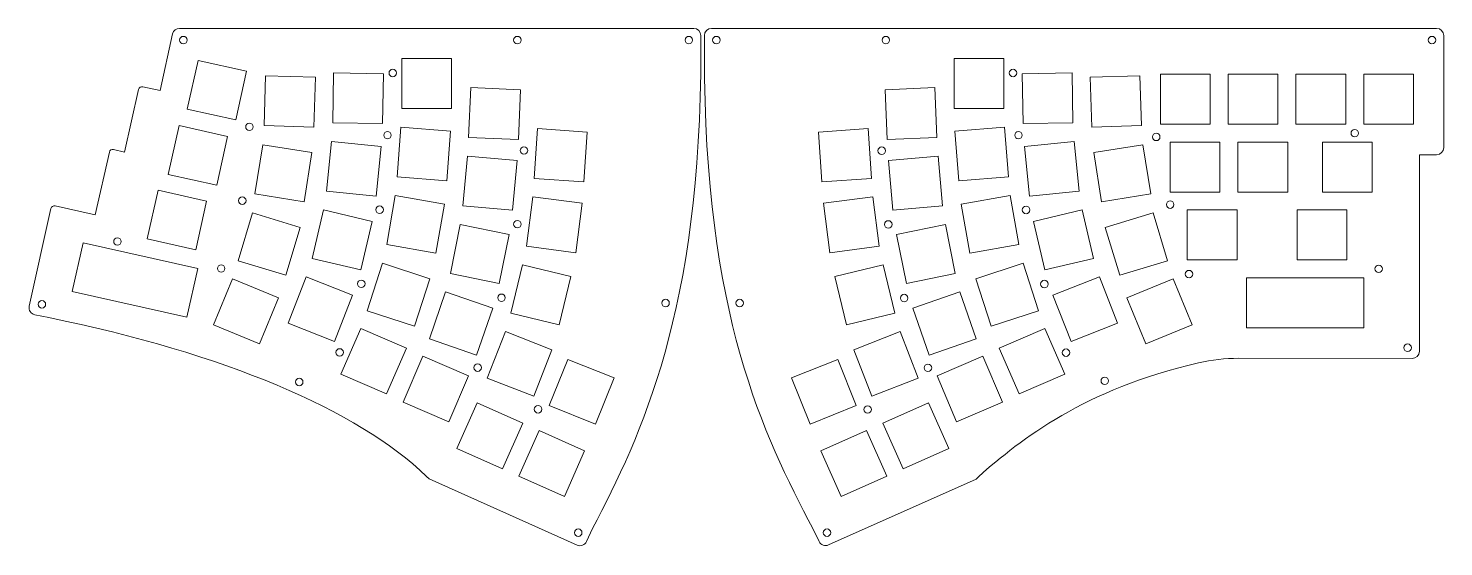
# Model space of a CAD drawing. Header units: millimetres. Extents: x -190 to 208, y -208 to -63.
import ezdxf

# ---------------------------------------------------------------- set-up
doc = ezdxf.new("R2010")
doc.units = ezdxf.units.MM
doc.header["$MEASUREMENT"] = 0
doc.layers.add('Rev2.1ステンレスプレート', color=7, linetype='Continuous', lineweight=0)

msp = doc.modelspace()

# ---------------------------------------------------------------- linework, layer by layer
at = {"layer": 'Rev2.1ステンレスプレート', "color": 7, "lineweight": 9}
for points in [[(-70.57, -71.19), (-84.57, -71.19), (-84.57, -85.19), (-70.57, -85.19)], [(84.67, -85.19), (70.67, -85.19), (70.67, -71.19), (84.67, -71.19)], [(-128.16, -74.79), (-141.82, -71.74), (-144.88, -85.4), (-131.21, -88.45)], [(-89.73, -75.48), (-103.73, -75.23), (-103.97, -89.23), (-89.97, -89.48)], [(104.08, -89.23), (90.08, -89.48), (89.84, -75.48), (103.83, -75.23)], [(-108.82, -76.47), (-122.82, -76.03), (-123.26, -90.02), (-109.26, -90.46)], [(-51.19, -79.97), (-65.17, -79.38), (-65.76, -93.37), (-51.77, -93.96)], [(65.87, -93.37), (51.88, -93.96), (51.29, -79.97), (65.28, -79.38)], [(123.36, -90.02), (109.37, -90.46), (108.93, -76.47), (122.92, -76.03)], [(142.66, -89.63), (128.66, -89.63), (128.66, -75.63), (142.66, -75.63)], [(161.71, -89.63), (147.71, -89.63), (147.71, -75.63), (161.71, -75.63)], [(180.76, -89.63), (166.76, -89.63), (166.76, -75.63), (180.76, -75.63)], [(199.81, -89.63), (185.81, -89.63), (185.81, -75.63), (199.81, -75.63)], [(-147.17, -90.05), (-150.22, -103.72), (-136.56, -106.77), (-133.51, -93.11)], [(-70.83, -91.55), (-84.79, -90.45), (-85.88, -104.41), (-71.93, -105.51)], [(-32.46, -91.83), (-46.43, -90.88), (-47.38, -104.85), (-33.42, -105.8)], [(47.49, -104.85), (33.52, -105.8), (32.57, -91.83), (46.54, -90.88)], [(85.99, -104.41), (72.03, -105.51), (70.93, -91.55), (84.89, -90.45)], [(-109.82, -97.58), (-123.64, -95.39), (-125.83, -109.22), (-112.01, -111.41)], [(-90.36, -95.93), (-104.29, -94.49), (-105.73, -108.41), (-91.8, -109.85)], [(105.84, -108.41), (91.91, -109.85), (90.47, -95.93), (104.4, -94.49)], [(125.94, -109.22), (112.11, -111.41), (109.92, -97.58), (123.75, -95.39)], [(145.4, -108.68), (131.4, -108.68), (131.4, -94.68), (145.4, -94.68)], [(164.45, -108.68), (150.45, -108.68), (150.45, -94.68), (164.45, -94.68)], [(174.23, -94.68), (174.23, -108.68), (188.23, -108.68), (188.23, -94.68)], [(-52.16, -99.82), (-66.1, -98.58), (-67.35, -112.52), (-53.4, -113.77)], [(67.45, -112.52), (53.51, -113.77), (52.26, -99.82), (66.21, -98.58)], [(-142.46, -124.92), (-156.13, -121.87), (-153.07, -108.2), (-139.41, -111.26)], [(-72.58, -112.05), (-86.37, -109.64), (-88.78, -123.44), (-74.99, -125.84)], [(-33.84, -111.84), (-47.72, -110.04), (-49.53, -123.92), (-35.64, -125.72)], [(49.63, -123.92), (35.75, -125.72), (33.95, -111.84), (47.83, -110.04)], [(88.88, -123.44), (75.09, -125.84), (72.68, -112.05), (86.48, -109.64)], [(-113.08, -118.62), (-126.48, -114.57), (-130.53, -127.97), (-117.13, -132.02)], [(-92.91, -116.93), (-106.54, -113.73), (-109.74, -127.36), (-96.11, -130.56)], [(109.85, -127.36), (96.22, -130.56), (93.02, -116.93), (106.65, -113.73)], [(130.63, -127.97), (117.23, -132.02), (113.18, -118.62), (126.59, -114.57)], [(150.2, -127.73), (136.2, -127.73), (136.2, -113.73), (150.2, -113.73)], [(181.1, -127.73), (167.1, -127.73), (167.1, -113.73), (181.1, -113.73)], [(-54.39, -120.61), (-68.11, -117.82), (-70.9, -131.53), (-57.18, -134.33)], [(71.01, -131.53), (57.29, -134.33), (54.5, -120.61), (68.22, -117.82)], [(-144.93, -143.84), (-177.18, -136.63), (-174.13, -122.97), (-141.88, -130.18)], [(-76.65, -133.05), (-89.95, -128.7), (-94.3, -142), (-81, -146.35)], [(-37.03, -132.37), (-50.65, -129.1), (-53.91, -142.72), (-40.3, -145.99)], [(54.02, -142.72), (40.41, -145.99), (37.14, -132.37), (50.75, -129.1)], [(94.41, -142), (81.1, -146.35), (76.75, -133.05), (90.06, -128.7)], [(-119.17, -138.36), (-132.11, -133.02), (-137.45, -145.97), (-124.5, -151.3)], [(-98.38, -137.66), (-111.4, -132.53), (-116.53, -145.55), (-103.51, -150.68)], [(116.64, -145.55), (103.61, -150.68), (98.48, -137.66), (111.51, -132.53)], [(137.55, -145.97), (124.61, -151.3), (119.27, -138.36), (132.22, -133.02)], [(185.88, -146.78), (152.83, -146.78), (152.83, -132.78), (185.88, -132.78)], [(-59, -141.27), (-72.23, -136.71), (-76.79, -149.95), (-63.56, -154.51)], [(76.9, -149.95), (63.66, -154.51), (59.1, -141.27), (72.34, -136.71)], [(-83.25, -152.55), (-96.08, -146.97), (-101.67, -159.81), (-88.83, -165.39)], [(101.77, -159.81), (88.93, -165.39), (83.35, -152.55), (96.19, -146.97)], [(-42.39, -152.96), (-55.44, -147.87), (-60.52, -160.92), (-47.48, -166)], [(60.63, -160.92), (47.58, -166), (42.5, -152.96), (55.54, -147.87)], [(-65.79, -160.32), (-78.67, -154.82), (-84.16, -167.7), (-71.29, -173.19)], [(84.27, -167.7), (71.39, -173.19), (65.9, -160.32), (78.78, -154.82)], [(-24.88, -160.9), (-37.87, -155.68), (-43.09, -168.67), (-30.1, -173.89)], [(43.19, -168.67), (30.2, -173.89), (24.98, -160.9), (37.97, -155.68)], [(-50.57, -173.6), (-63.36, -167.91), (-69.05, -180.7), (-56.26, -186.39)], [(69.16, -180.7), (56.37, -186.39), (50.68, -173.6), (63.47, -167.91)], [(-33.17, -181.36), (-45.96, -175.66), (-51.65, -188.45), (-38.86, -194.15)], [(51.76, -188.45), (38.97, -194.15), (33.27, -181.36), (46.06, -175.66)]]:
    msp.add_lwpolyline(points, close=True, dxfattribs=at)
for centre in [(-145.94, -66.02), (-52.06, -66.02), (-3.87, -66.02), (3.87, -66.02), (51.49, -66.02), (205, -66.02), (-87.09, -75.26), (87.24, -75.26), (-127.38, -90.39), (183.29, -92.16), (-88.58, -92.72), (88.77, -92.72), (127.5, -93.21), (-50.21, -97.03), (50.34, -97.09), (-129.38, -111.11), (131.41, -112.22), (-90.79, -113.65), (90.91, -113.72), (-52.06, -117.72), (52.19, -117.78), (-164.48, -122.57), (-135.32, -130.15), (136.71, -131.73), (190.01, -130.26), (-95.94, -134.45), (96.06, -134.52), (-185.7, -140.22), (-56.53, -138.38), (-10.41, -139.86), (10.41, -139.86), (56.65, -138.45), (-102.02, -153.73), (102.14, -153.79), (198.15, -152.4), (-63.22, -157.99), (63.34, -158.05), (-113.38, -162.03), (113.03, -161.71), (-46.26, -169.69), (46.39, -169.75), (-34.96, -204.34), (34.96, -204.34)]:
    msp.add_circle(centre, 1.05, dxfattribs=at)
for points, knots in [([(-30.92, -203.18), (-30.92, -203.18), (-32.61, -206.83), (-32.61, -206.83), (-33.07, -207.83), (-34.24, -208.27), (-35.24, -207.82), (-35.24, -207.82), (-76.84, -189.26), (-76.84, -189.26), (-76.84, -189.26), (-77.6, -188.52), (-77.6, -188.52), (-97.01, -169.76), (-134.71, -153.93), (-183.73, -143.95), (-183.73, -143.95), (-187.73, -143.14), (-187.73, -143.14), (-188.83, -142.91), (-189.53, -141.83), (-189.28, -140.74), (-189.28, -140.74), (-183.16, -113.34), (-183.16, -113.34), (-183.04, -112.8), (-182.5, -112.46), (-181.97, -112.58), (-181.97, -112.58), (-170.69, -115.1), (-170.69, -115.1), (-170.69, -115.1), (-166.75, -97.5), (-166.75, -97.5), (-166.63, -96.96), (-166.09, -96.62), (-165.55, -96.75), (-165.55, -96.75), (-162.46, -97.46), (-162.46, -97.46), (-162.46, -97.46), (-158.53, -79.87), (-158.53, -79.87), (-158.41, -79.33), (-157.88, -78.99), (-157.34, -79.11), (-157.34, -79.11), (-152.51, -80.2), (-152.51, -80.2), (-152.51, -80.2), (-148.96, -64.28), (-148.96, -64.28), (-148.76, -63.37), (-147.95, -62.72), (-147.01, -62.72), (-147.01, -62.72), (-2.5, -62.72), (-2.5, -62.72), (-1.4, -62.72), (-0.5, -63.61), (-0.5, -64.72), (-0.5, -64.72), (-0.5, -68.72), (-0.5, -68.72), (-0.4, -142.22), (-17.27, -176.94), (-30.92, -203.18)], [0, 0, 0, 0, 1, 1, 1, 2, 2, 2, 3, 3, 3, 4, 4, 4, 5, 5, 5, 6, 6, 6, 7, 7, 7, 8, 8, 8, 9, 9, 9, 10, 10, 10, 11, 11, 11, 12, 12, 12, 13, 13, 13, 14, 14, 14, 15, 15, 15, 16, 16, 16, 17, 17, 17, 18, 18, 18, 19, 19, 19, 20, 20, 20, 21, 21, 21, 22, 22, 22, 22]), ([(0.5, -69.91), (0.4, -143.4), (17.29, -176.95), (30.94, -203.19), (30.94, -203.19), (32.74, -206.85), (32.74, -206.85), (33.22, -207.81), (34.37, -208.23), (35.35, -207.79), (35.35, -207.79), (76.86, -189.27), (76.86, -189.27), (76.86, -189.27), (77.62, -188.53), (77.62, -188.53), (89.56, -178.08), (107.24, -164.08), (139.38, -156.64), (143.07, -155.78), (146.85, -155.36), (150.63, -155.37), (150.63, -155.37), (199.45, -155.41), (199.45, -155.41), (200.55, -155.41), (201.45, -154.52), (201.45, -153.41), (201.45, -153.41), (201.45, -98.21), (201.45, -98.21), (201.45, -98.21), (206.29, -98.21), (206.29, -98.21), (207.4, -98.21), (208.29, -97.32), (208.29, -96.21), (208.29, -96.21), (208.29, -64.72), (208.29, -64.72), (208.29, -63.61), (207.4, -62.72), (206.29, -62.72), (206.29, -62.72), (2.5, -62.72), (2.5, -62.72), (1.4, -62.72), (0.5, -63.61), (0.5, -64.72), (0.5, -64.72), (0.5, -69.91), (0.5, -69.91)], [0, 0, 0, 0, 1, 1, 1, 2, 2, 2, 3, 3, 3, 4, 4, 4, 5, 5, 5, 6, 6, 6, 7, 7, 7, 8, 8, 8, 9, 9, 9, 10, 10, 10, 11, 11, 11, 12, 12, 12, 13, 13, 13, 14, 14, 14, 15, 15, 15, 16, 16, 16, 17, 17, 17, 17])]:
    msp.add_open_spline(points, degree=3, knots=knots, dxfattribs=at)

doc.saveas('drawing.dxf')
